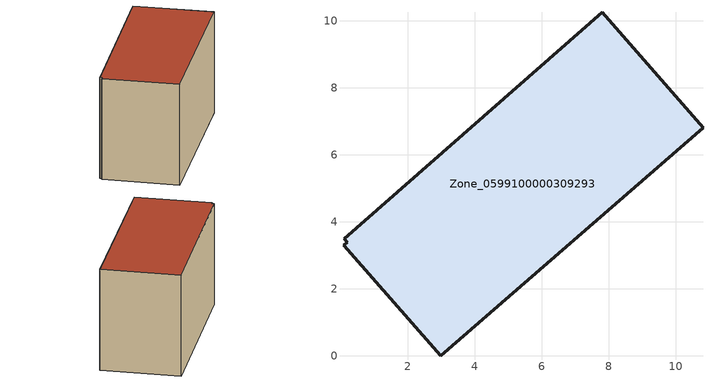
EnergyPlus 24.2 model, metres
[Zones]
Zone_0599100000309293
 floor ground (C_G): 0.08,3.3 0.19,3.4 0.1,3.49 7.8,10.26 10.81,6.81 2.98,0 z0
 wall outside (C_F): 10.81,6.81 7.8,10.26 0.1,3.49 0.19,3.4 0.08,3.3 2.98,0 10.81,6.81 z0:6.07
 roof outside (C_R): 0.19,3.4 0.08,3.3 2.98,0 10.81,6.81 7.8,10.26 0.1,3.49 z6.07
[BUILDING]
Pand.0599100000309293: North Axis=0; Terrain=City; Loads Convergence Tolerance Value=0.04; Temperature Convergence Tolerance Value=0.4; Solar Distribution=FullExterior; Maximum Number of Warmup Days=25; Minimum Number of Warmup Days=1
[Site:Location]
Rotterdam.The.Hague.AP_ZH_NLD Design_Conditions: Latitude=51.96; Longitude=4.45; Time Zone=1; Elevation=-4.5
[SITE:GROUNDTEMPERATURE:BUILDINGSURFACE]
18, 18, 18, 18, 18, 18, 18, 18, 18, 18, 18, 18
[MATERIAL] Thermal Absorptance=0.9; Solar Absorptance=0.7; Visible Absorptance=0.7
Name | Roughness | Thickness | Conductivity | Density | Specific Heat
G.TI.1946 | MediumSmooth | 0.15 | 1 | 540 | 1210
F.TI.1946 | Rough | 0.3 | 0.857143 | 1920 | 840
R.TI.1946 | MediumRough | 0.2 | 0.1 | 1500 | 1000
[CONSTRUCTION]
C_G: G.TI.1946
C_F: F.TI.1946
C_R: R.TI.1946
[ZONE]
Zone_0599100000309293: Type=1; Multiplier=1; Ceiling Height=Autocalculate; Volume=Autocalculate; Floor Area=autocalculate; Part of Total Floor Area=Yes
[ZONEINFILTRATION:DESIGNFLOWRATE]
Infil_Zone_0599100000309293: Zone or ZoneList or Space or SpaceList=Zone_0599100000309293; Schedule=AlwaysOn; Design Flow Rate Calculation Method=Flow/Area; Flow Rate per Floor Area=0.003; Constant Term Coefficient=1; Temperature Term Coefficient=0; Velocity Term Coefficient=0; Velocity Squared Term Coefficient=0
[HVACTEMPLATE:ZONE:IDEALLOADSAIRSYSTEM]
Zone_0599100000309293: Maximum Heating Supply Air Temperature=50; Minimum Cooling Supply Air Temperature=13; Maximum Heating Supply Air Humidity Ratio=0.0156; Minimum Cooling Supply Air Humidity Ratio=0.0077; Heating Limit=NoLimit; Cooling Limit=NoLimit; Dehumidification Control Type=ConstantSensibleHeatRatio; Cooling Sensible Heat Ratio=0.7; Dehumidification Setpoint=60; Humidification Control Type=None; Humidification Setpoint=30; Outdoor Air Method=None; Outdoor Air Flow Rate per Person=0.00944; Outdoor Air Flow Rate per Zone Floor Area=0; Outdoor Air Flow Rate per Zone=0; Demand Controlled Ventilation Type=None; Outdoor Air Economizer Type=NoEconomizer; Heat Recovery Type=None; Sensible Heat Recovery Effectiveness=0.7; Latent Heat Recovery Effectiveness=0.65
[ZONECONTROL:THERMOSTAT]
ThermostatControl_Zone_0599100000309293: Zone or ZoneList=Zone_0599100000309293; Control Type Schedule=DualSetpointControlType; Control 1=Thermostat_Zone_0599100000309293; Temperature Difference Between Cutout And Setpoint=0
[THERMOSTATSETPOINT:DUALSETPOINT]
Thermostat_Zone_0599100000309293: Heating Setpoint Temperature Schedule=HeatingSetpoint_Zone_0599100000309293; Cooling Setpoint Temperature Schedule=CoolingSetpoint_Zone_0599100000309293
[SCHEDULE:COMPACT]
HeatingSetpoint_Zone_0599100000309293: Through: 12/31, For: AllDays, Until: 24:00, 21
CoolingSetpoint_Zone_0599100000309293: Through: 12/31, For: AllDays, Until: 24:00, 24
DualSetpointControlType: Through: 12/31, For: AllDays, Until: 24:00, 4
AlwaysOn: Through: 12/31, For: AllDays, Until: 24:00, 1
